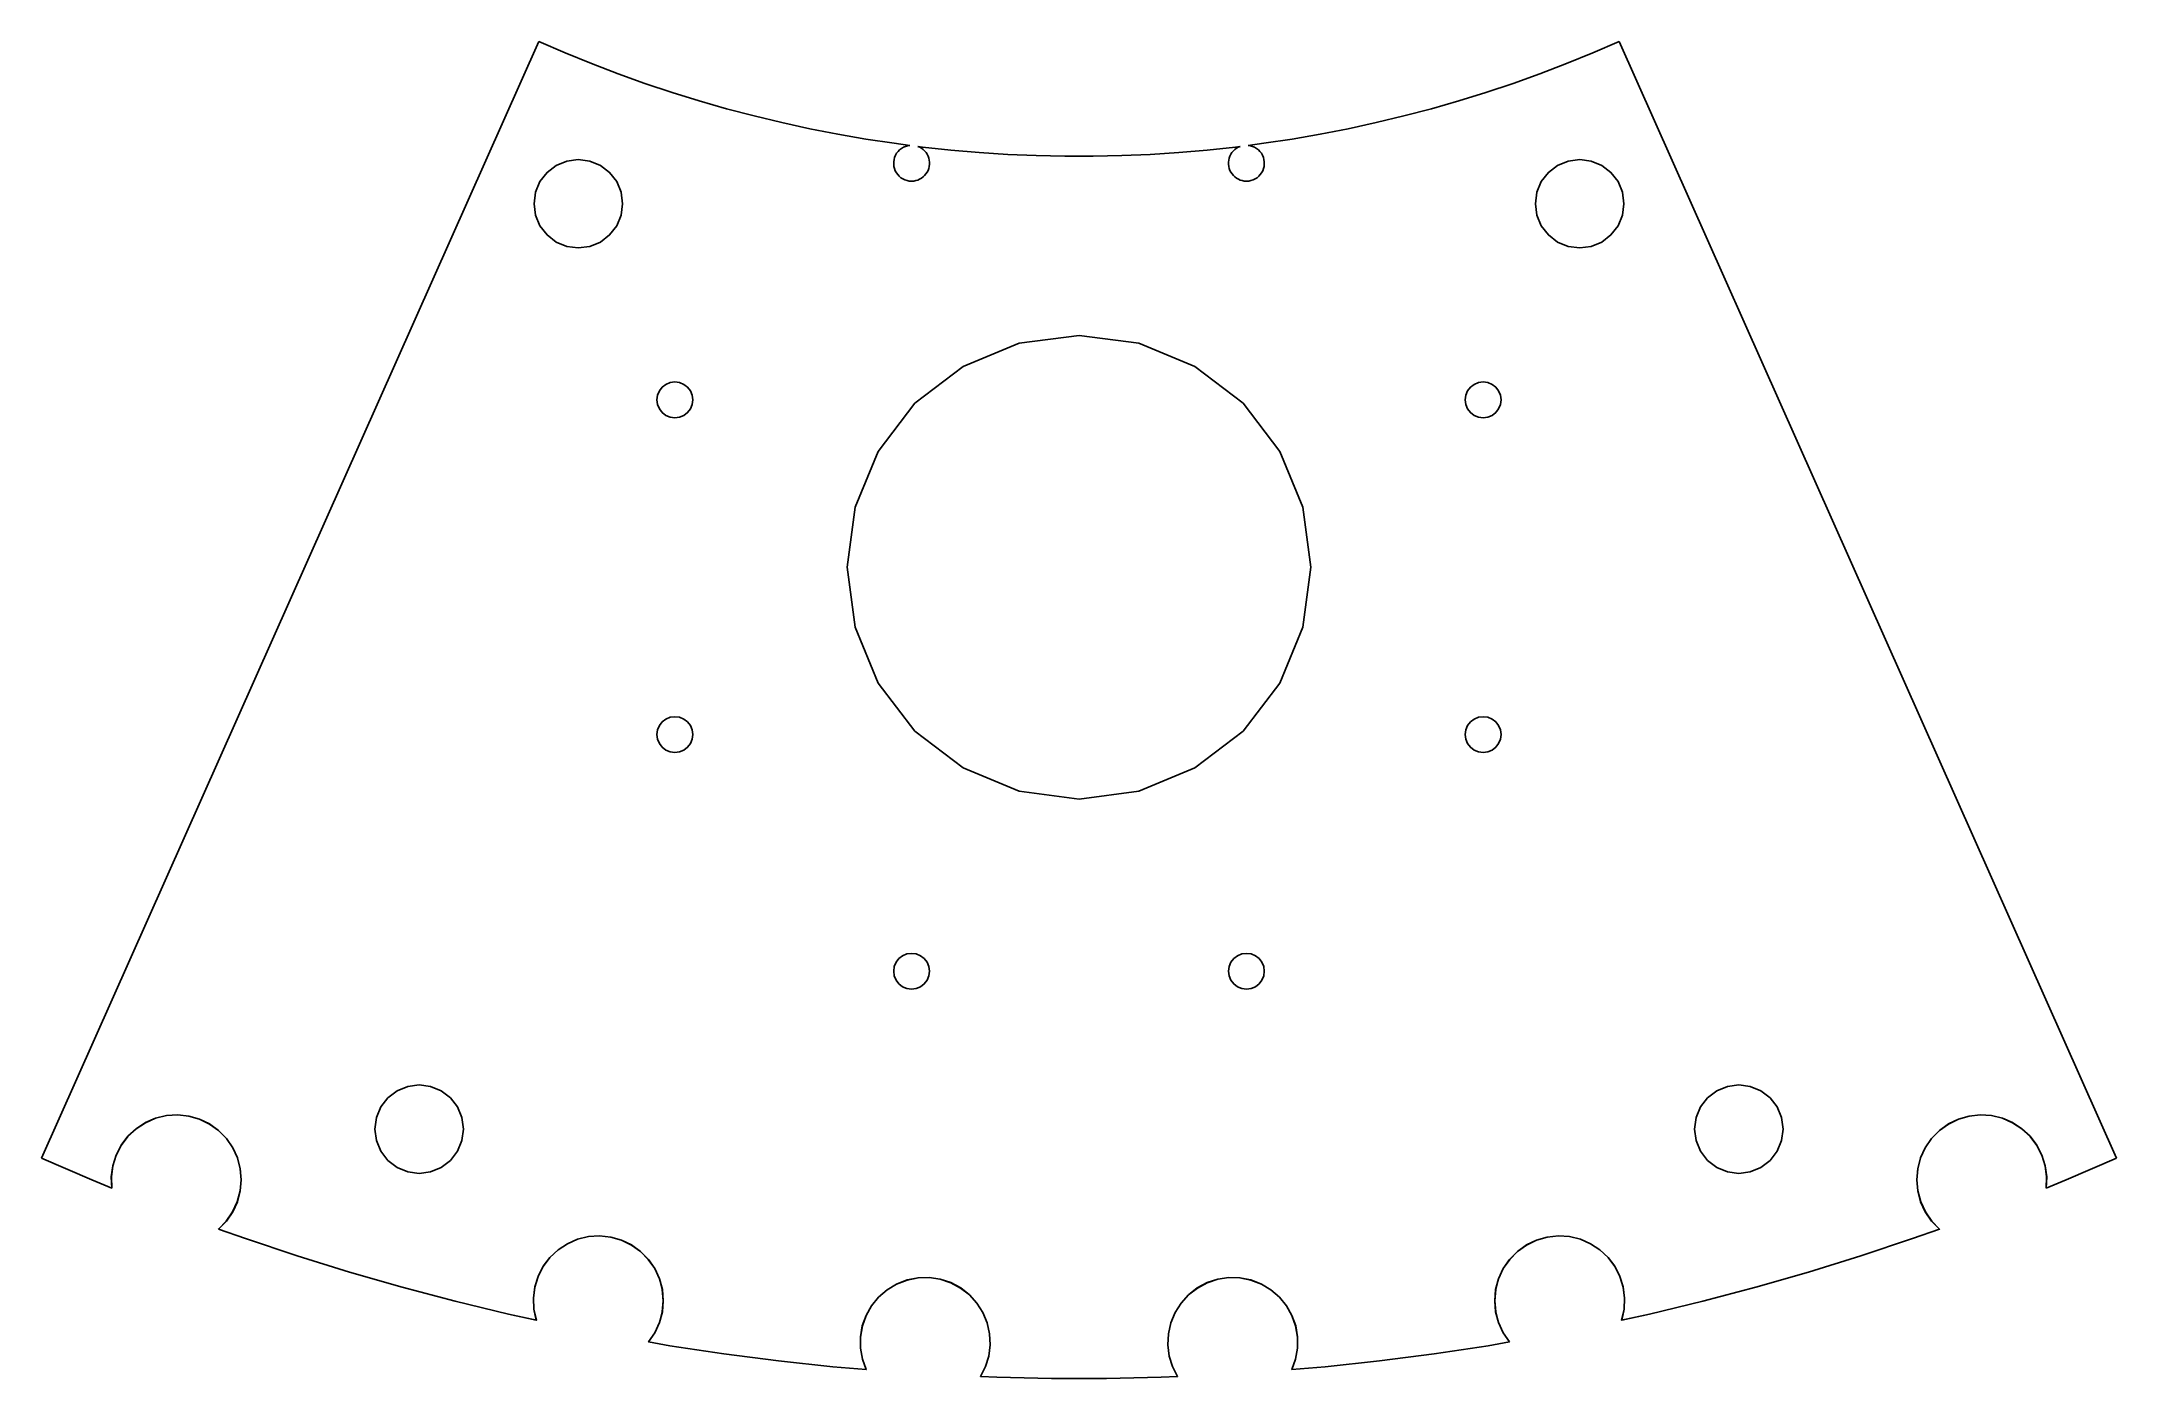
# Model space of a CAD drawing. Header units: millimetres. Extents: x -98 to 98, y -242 to -115.
import ezdxf

# ---------------------------------------------------------------- set-up
doc = ezdxf.new("R2010")
doc.units = ezdxf.units.MM

msp = doc.modelspace()

# ---------------------------------------------------------------- linework, layer by layer
for points in [[(-98.43, -221.08), (-51.25, -115.11)], [(-51.25, -115.11), (-98.43, -221.08)], [(-51.25, -115.11), (-48.76, -116.18)], [(-48.76, -116.18), (-51.25, -115.11)], [(-51.25, -115.11), (-51.25, -115.11)], [(48.76, -116.18), (51.25, -115.11)], [(51.25, -115.11), (48.76, -116.18)], [(51.25, -115.11), (98.43, -221.08)], [(98.43, -221.08), (51.25, -115.11)], [(51.25, -115.11), (51.25, -115.11)], [(-48.76, -116.18), (-46.26, -117.2)], [(-46.26, -117.2), (-48.76, -116.18)], [(-48.76, -116.18), (-48.76, -116.18)], [(-46.26, -117.2), (-43.73, -118.17)], [(-43.73, -118.17), (-46.26, -117.2)], [(-46.26, -117.2), (-46.26, -117.2)], [(43.73, -118.17), (46.26, -117.2)], [(46.26, -117.2), (43.73, -118.17)], [(46.26, -117.2), (48.76, -116.18)], [(48.76, -116.18), (46.26, -117.2)], [(46.26, -117.2), (46.26, -117.2)], [(48.76, -116.18), (48.76, -116.18)], [(-43.73, -118.17), (-41.18, -119.08)], [(-41.18, -119.08), (-43.73, -118.17)], [(-43.73, -118.17), (-43.73, -118.17)], [(-41.18, -119.08), (-38.61, -119.94)], [(-38.61, -119.94), (-41.18, -119.08)], [(-41.18, -119.08), (-41.18, -119.08)], [(-38.61, -119.94), (-36.03, -120.74)], [(-36.03, -120.74), (-38.61, -119.94)], [(-38.61, -119.94), (-38.61, -119.94)], [(36.03, -120.74), (38.61, -119.94)], [(38.61, -119.94), (36.03, -120.74)], [(38.61, -119.94), (41.18, -119.08)], [(41.18, -119.08), (38.61, -119.94)], [(38.61, -119.94), (38.61, -119.94)], [(41.18, -119.08), (43.73, -118.17)], [(43.73, -118.17), (41.18, -119.08)], [(41.18, -119.08), (41.18, -119.08)], [(43.73, -118.17), (43.73, -118.17)], [(-36.03, -120.74), (-33.43, -121.49)], [(-33.43, -121.49), (-36.03, -120.74)], [(-36.03, -120.74), (-36.03, -120.74)], [(-33.43, -121.49), (-30.81, -122.17)], [(-30.81, -122.17), (-33.43, -121.49)], [(-33.43, -121.49), (-33.43, -121.49)], [(30.81, -122.17), (33.43, -121.49)], [(33.43, -121.49), (30.81, -122.17)], [(33.43, -121.49), (36.03, -120.74)], [(36.03, -120.74), (33.43, -121.49)], [(33.43, -121.49), (33.43, -121.49)], [(36.03, -120.74), (36.03, -120.74)], [(-30.81, -122.17), (-28.18, -122.81)], [(-28.18, -122.81), (-30.81, -122.17)], [(-30.81, -122.17), (-30.81, -122.17)], [(-28.18, -122.81), (-25.53, -123.39)], [(-25.53, -123.39), (-28.18, -122.81)], [(-28.18, -122.81), (-28.18, -122.81)], [(-25.53, -123.39), (-22.88, -123.91)], [(-22.88, -123.91), (-25.53, -123.39)], [(-25.53, -123.39), (-25.53, -123.39)], [(-22.88, -123.91), (-20.21, -124.37)], [(-20.21, -124.37), (-22.88, -123.91)], [(-22.88, -123.91), (-22.88, -123.91)], [(20.21, -124.37), (22.88, -123.91)], [(22.88, -123.91), (20.21, -124.37)], [(22.88, -123.91), (25.53, -123.39)], [(25.53, -123.39), (22.88, -123.91)], [(22.88, -123.91), (22.88, -123.91)], [(25.53, -123.39), (28.18, -122.81)], [(28.18, -122.81), (25.53, -123.39)], [(25.53, -123.39), (25.53, -123.39)], [(28.18, -122.81), (30.81, -122.17)], [(30.81, -122.17), (28.18, -122.81)], [(28.18, -122.81), (28.18, -122.81)], [(30.81, -122.17), (30.81, -122.17)], [(-20.21, -124.37), (-17.54, -124.77)], [(-17.54, -124.77), (-20.21, -124.37)], [(-20.21, -124.37), (-20.21, -124.37)], [(-15.88, -128.36), (-16.1, -128.35), (-16.31, -128.3), (-16.51, -128.24), (-16.71, -128.14), (-16.89, -128.03), (-17.05, -127.89), (-17.2, -127.73), (-17.33, -127.56), (-17.43, -127.37), (-17.5, -127.16), (-17.56, -126.96), (-17.58, -126.74), (-17.58, -126.53), (-17.55, -126.31), (-17.49, -126.1), (-17.41, -125.91), (-17.3, -125.72), (-17.17, -125.55), (-17.02, -125.39), (-16.85, -125.26), (-16.66, -125.15), (-16.46, -125.06), (-16.26, -125), (-16.05, -124.97)], [(-15.88, -128.36), (-16.1, -128.35), (-16.31, -128.3), (-16.51, -128.24), (-16.71, -128.14), (-16.89, -128.03), (-17.05, -127.89), (-17.2, -127.73), (-17.33, -127.56), (-17.43, -127.37), (-17.5, -127.16), (-17.56, -126.96), (-17.58, -126.74), (-17.58, -126.53), (-17.55, -126.31), (-17.49, -126.1), (-17.41, -125.91), (-17.3, -125.72), (-17.17, -125.55), (-17.02, -125.39), (-16.85, -125.26), (-16.66, -125.15), (-16.46, -125.06), (-16.26, -125), (-16.05, -124.97)], [(-17.54, -124.77), (-16.05, -124.97)], [(-16.05, -124.97), (-17.54, -124.77)], [(-17.54, -124.77), (-17.54, -124.77)], [(-16.05, -124.97), (-16.05, -124.97)], [(-15.29, -125.06), (-15.11, -125.14), (-14.94, -125.24), (-14.78, -125.36), (-14.64, -125.5), (-14.51, -125.65), (-14.41, -125.81), (-14.32, -125.99), (-14.25, -126.18), (-14.21, -126.37), (-14.18, -126.57), (-14.18, -126.76), (-14.21, -126.96), (-14.25, -127.15), (-14.32, -127.34), (-14.41, -127.51), (-14.52, -127.68), (-14.65, -127.83), (-14.79, -127.96), (-14.95, -128.08), (-15.12, -128.18), (-15.3, -128.26), (-15.49, -128.31), (-15.68, -128.35), (-15.88, -128.36)], [(-15.29, -125.06), (-15.11, -125.14), (-14.94, -125.24), (-14.78, -125.36), (-14.64, -125.5), (-14.51, -125.65), (-14.41, -125.81), (-14.32, -125.99), (-14.25, -126.18), (-14.21, -126.37), (-14.18, -126.57), (-14.18, -126.76), (-14.21, -126.96), (-14.25, -127.15), (-14.32, -127.34), (-14.41, -127.51), (-14.52, -127.68), (-14.65, -127.83), (-14.79, -127.96), (-14.95, -128.08), (-15.12, -128.18), (-15.3, -128.26), (-15.49, -128.31), (-15.68, -128.35), (-15.88, -128.36)], [(-15.29, -125.06), (-14.85, -125.12)], [(-14.85, -125.12), (-15.29, -125.06)], [(-15.29, -125.06), (-15.29, -125.06)], [(-14.85, -125.12), (-12.16, -125.41)], [(-12.16, -125.41), (-14.85, -125.12)], [(-14.85, -125.12), (-14.85, -125.12)], [(-12.16, -125.41), (-9.46, -125.64)], [(-9.46, -125.64), (-12.16, -125.41)], [(-12.16, -125.41), (-12.16, -125.41)], [(-9.46, -125.64), (-6.76, -125.82)], [(-6.76, -125.82), (-9.46, -125.64)], [(-9.46, -125.64), (-9.46, -125.64)], [(-6.76, -125.82), (-4.06, -125.93)], [(-4.06, -125.93), (-6.76, -125.82)], [(-6.76, -125.82), (-6.76, -125.82)], [(-4.06, -125.93), (-1.35, -125.99)], [(-1.35, -125.99), (-4.06, -125.93)], [(-4.06, -125.93), (-4.06, -125.93)], [(1.35, -125.99), (4.06, -125.93)], [(4.06, -125.93), (1.35, -125.99)], [(4.06, -125.93), (6.76, -125.82)], [(6.76, -125.82), (4.06, -125.93)], [(4.06, -125.93), (4.06, -125.93)], [(6.76, -125.82), (9.46, -125.64)], [(9.46, -125.64), (6.76, -125.82)], [(6.76, -125.82), (6.76, -125.82)], [(9.46, -125.64), (12.16, -125.41)], [(12.16, -125.41), (9.46, -125.64)], [(9.46, -125.64), (9.46, -125.64)], [(12.16, -125.41), (14.85, -125.12)], [(14.85, -125.12), (12.16, -125.41)], [(12.16, -125.41), (12.16, -125.41)], [(15.88, -128.36), (15.68, -128.35), (15.49, -128.31), (15.3, -128.26), (15.12, -128.18), (14.95, -128.08), (14.79, -127.96), (14.65, -127.83), (14.52, -127.68), (14.41, -127.51), (14.32, -127.34), (14.25, -127.15), (14.21, -126.96), (14.18, -126.76), (14.18, -126.57), (14.21, -126.37), (14.25, -126.18), (14.32, -125.99), (14.41, -125.81), (14.51, -125.65), (14.64, -125.5), (14.78, -125.36), (14.94, -125.24), (15.11, -125.14), (15.29, -125.06)], [(15.88, -128.36), (15.68, -128.35), (15.49, -128.31), (15.3, -128.26), (15.12, -128.18), (14.95, -128.08), (14.79, -127.96), (14.65, -127.83), (14.52, -127.68), (14.41, -127.51), (14.32, -127.34), (14.25, -127.15), (14.21, -126.96), (14.18, -126.76), (14.18, -126.57), (14.21, -126.37), (14.25, -126.18), (14.32, -125.99), (14.41, -125.81), (14.51, -125.65), (14.64, -125.5), (14.78, -125.36), (14.94, -125.24), (15.11, -125.14), (15.29, -125.06)], [(14.85, -125.12), (15.29, -125.06)], [(15.29, -125.06), (14.85, -125.12)], [(14.85, -125.12), (14.85, -125.12)], [(15.29, -125.06), (15.29, -125.06)], [(16.05, -124.97), (16.26, -125), (16.46, -125.06), (16.66, -125.15), (16.85, -125.26), (17.02, -125.39), (17.17, -125.55), (17.3, -125.72), (17.41, -125.91), (17.49, -126.1), (17.55, -126.31), (17.58, -126.53), (17.58, -126.74), (17.56, -126.96), (17.5, -127.16), (17.43, -127.37), (17.33, -127.56), (17.2, -127.73), (17.05, -127.89), (16.89, -128.03), (16.71, -128.14), (16.51, -128.24), (16.31, -128.3), (16.1, -128.35), (15.88, -128.36)], [(16.05, -124.97), (16.26, -125), (16.46, -125.06), (16.66, -125.15), (16.85, -125.26), (17.02, -125.39), (17.17, -125.55), (17.3, -125.72), (17.41, -125.91), (17.49, -126.1), (17.55, -126.31), (17.58, -126.53), (17.58, -126.74), (17.56, -126.96), (17.5, -127.16), (17.43, -127.37), (17.33, -127.56), (17.2, -127.73), (17.05, -127.89), (16.89, -128.03), (16.71, -128.14), (16.51, -128.24), (16.31, -128.3), (16.1, -128.35), (15.88, -128.36)], [(16.05, -124.97), (17.54, -124.77)], [(17.54, -124.77), (16.05, -124.97)], [(16.05, -124.97), (16.05, -124.97)], [(17.54, -124.77), (20.21, -124.37)], [(20.21, -124.37), (17.54, -124.77)], [(17.54, -124.77), (17.54, -124.77)], [(20.21, -124.37), (20.21, -124.37)], [(-47.5, -126.3), (-48.59, -126.45), (-49.6, -126.87), (-50.47, -127.53), (-51.14, -128.4), (-51.56, -129.42), (-51.7, -130.5), (-51.56, -131.59), (-51.14, -132.6), (-50.47, -133.47), (-49.6, -134.14), (-48.59, -134.56), (-47.5, -134.7), (-46.41, -134.56), (-45.4, -134.14), (-44.53, -133.47), (-43.86, -132.6), (-43.44, -131.59), (-43.3, -130.5), (-43.44, -129.42), (-43.86, -128.4), (-44.53, -127.53), (-45.4, -126.87), (-46.41, -126.45), (-47.5, -126.3)], [(-47.5, -126.3), (-48.59, -126.45), (-49.6, -126.87), (-50.47, -127.53), (-51.14, -128.4), (-51.56, -129.42), (-51.7, -130.5), (-51.56, -131.59), (-51.14, -132.6), (-50.47, -133.47), (-49.6, -134.14), (-48.59, -134.56), (-47.5, -134.7), (-46.41, -134.56), (-45.4, -134.14), (-44.53, -133.47), (-43.86, -132.6), (-43.44, -131.59), (-43.3, -130.5), (-43.44, -129.42), (-43.86, -128.4), (-44.53, -127.53), (-45.4, -126.87), (-46.41, -126.45), (-47.5, -126.3)], [(-47.5, -126.3), (-47.5, -126.3)], [(-1.35, -125.99), (1.35, -125.99)], [(1.35, -125.99), (-1.35, -125.99)], [(-1.35, -125.99), (-1.35, -125.99)], [(1.35, -125.99), (1.35, -125.99)], [(47.5, -126.3), (46.41, -126.45), (45.4, -126.87), (44.53, -127.53), (43.86, -128.4), (43.44, -129.42), (43.3, -130.5), (43.44, -131.59), (43.86, -132.6), (44.53, -133.47), (45.4, -134.14), (46.41, -134.56), (47.5, -134.7), (48.59, -134.56), (49.6, -134.14), (50.47, -133.47), (51.14, -132.6), (51.56, -131.59), (51.7, -130.5), (51.56, -129.42), (51.14, -128.4), (50.47, -127.53), (49.6, -126.87), (48.59, -126.45), (47.5, -126.3)], [(47.5, -126.3), (46.41, -126.45), (45.4, -126.87), (44.53, -127.53), (43.86, -128.4), (43.44, -129.42), (43.3, -130.5), (43.44, -131.59), (43.86, -132.6), (44.53, -133.47), (45.4, -134.14), (46.41, -134.56), (47.5, -134.7), (48.59, -134.56), (49.6, -134.14), (50.47, -133.47), (51.14, -132.6), (51.56, -131.59), (51.7, -130.5), (51.56, -129.42), (51.14, -128.4), (50.47, -127.53), (49.6, -126.87), (48.59, -126.45), (47.5, -126.3)], [(47.5, -126.3), (47.5, -126.3)], [(-15.88, -128.36), (-15.88, -128.36)], [(15.88, -128.36), (15.88, -128.36)], [(0, -143), (-5.69, -143.75), (-11, -145.95), (-15.56, -149.44), (-19.05, -154), (-21.25, -159.31), (-22, -165), (-21.25, -170.69), (-19.05, -176), (-15.56, -180.56), (-11, -184.05), (-5.69, -186.25), (0, -187), (5.69, -186.25), (11, -184.05), (15.56, -180.56), (19.05, -176), (21.25, -170.69), (22, -165), (21.25, -159.31), (19.05, -154), (15.56, -149.44), (11, -145.95), (5.69, -143.75), (0, -143)], [(0, -143), (-5.69, -143.75), (-11, -145.95), (-15.56, -149.44), (-19.05, -154), (-21.25, -159.31), (-22, -165), (-21.25, -170.69), (-19.05, -176), (-15.56, -180.56), (-11, -184.05), (-5.69, -186.25), (0, -187), (5.69, -186.25), (11, -184.05), (15.56, -180.56), (19.05, -176), (21.25, -170.69), (22, -165), (21.25, -159.31), (19.05, -154), (15.56, -149.44), (11, -145.95), (5.69, -143.75), (0, -143)], [(0, -143), (0, -143)], [(-38.34, -150.82), (-38.78, -150.76), (-39.19, -150.59), (-39.54, -150.32), (-39.81, -149.97), (-39.98, -149.56), (-40.04, -149.12), (-39.98, -148.68), (-39.81, -148.27), (-39.54, -147.92), (-39.19, -147.65), (-38.78, -147.48), (-38.34, -147.42), (-37.9, -147.48), (-37.49, -147.65), (-37.14, -147.92), (-36.87, -148.27), (-36.7, -148.68), (-36.64, -149.12), (-36.7, -149.56), (-36.87, -149.97), (-37.14, -150.32), (-37.49, -150.59), (-37.9, -150.76), (-38.34, -150.82)], [(-38.34, -150.82), (-38.78, -150.76), (-39.19, -150.59), (-39.54, -150.32), (-39.81, -149.97), (-39.98, -149.56), (-40.04, -149.12), (-39.98, -148.68), (-39.81, -148.27), (-39.54, -147.92), (-39.19, -147.65), (-38.78, -147.48), (-38.34, -147.42), (-37.9, -147.48), (-37.49, -147.65), (-37.14, -147.92), (-36.87, -148.27), (-36.7, -148.68), (-36.64, -149.12), (-36.7, -149.56), (-36.87, -149.97), (-37.14, -150.32), (-37.49, -150.59), (-37.9, -150.76), (-38.34, -150.82)], [(38.34, -150.82), (37.9, -150.76), (37.49, -150.59), (37.14, -150.32), (36.87, -149.97), (36.7, -149.56), (36.64, -149.12), (36.7, -148.68), (36.87, -148.27), (37.14, -147.92), (37.49, -147.65), (37.9, -147.48), (38.34, -147.42), (38.78, -147.48), (39.19, -147.65), (39.54, -147.92), (39.81, -148.27), (39.98, -148.68), (40.04, -149.12), (39.98, -149.56), (39.81, -149.97), (39.54, -150.32), (39.19, -150.59), (38.78, -150.76), (38.34, -150.82)], [(38.34, -150.82), (37.9, -150.76), (37.49, -150.59), (37.14, -150.32), (36.87, -149.97), (36.7, -149.56), (36.64, -149.12), (36.7, -148.68), (36.87, -148.27), (37.14, -147.92), (37.49, -147.65), (37.9, -147.48), (38.34, -147.42), (38.78, -147.48), (39.19, -147.65), (39.54, -147.92), (39.81, -148.27), (39.98, -148.68), (40.04, -149.12), (39.98, -149.56), (39.81, -149.97), (39.54, -150.32), (39.19, -150.59), (38.78, -150.76), (38.34, -150.82)], [(-38.34, -150.82), (-38.34, -150.82)], [(38.34, -150.82), (38.34, -150.82)], [(-38.34, -182.58), (-38.78, -182.52), (-39.19, -182.35), (-39.54, -182.08), (-39.81, -181.73), (-39.98, -181.32), (-40.04, -180.88), (-39.98, -180.44), (-39.81, -180.03), (-39.54, -179.68), (-39.19, -179.41), (-38.78, -179.24), (-38.34, -179.18), (-37.9, -179.24), (-37.49, -179.41), (-37.14, -179.68), (-36.87, -180.03), (-36.7, -180.44), (-36.64, -180.88), (-36.7, -181.32), (-36.87, -181.73), (-37.14, -182.08), (-37.49, -182.35), (-37.9, -182.52), (-38.34, -182.58)], [(-38.34, -182.58), (-38.78, -182.52), (-39.19, -182.35), (-39.54, -182.08), (-39.81, -181.73), (-39.98, -181.32), (-40.04, -180.88), (-39.98, -180.44), (-39.81, -180.03), (-39.54, -179.68), (-39.19, -179.41), (-38.78, -179.24), (-38.34, -179.18), (-37.9, -179.24), (-37.49, -179.41), (-37.14, -179.68), (-36.87, -180.03), (-36.7, -180.44), (-36.64, -180.88), (-36.7, -181.32), (-36.87, -181.73), (-37.14, -182.08), (-37.49, -182.35), (-37.9, -182.52), (-38.34, -182.58)], [(38.34, -182.58), (37.9, -182.52), (37.49, -182.35), (37.14, -182.08), (36.87, -181.73), (36.7, -181.32), (36.64, -180.88), (36.7, -180.44), (36.87, -180.03), (37.14, -179.68), (37.49, -179.41), (37.9, -179.24), (38.34, -179.18), (38.78, -179.24), (39.19, -179.41), (39.54, -179.68), (39.81, -180.03), (39.98, -180.44), (40.04, -180.88), (39.98, -181.32), (39.81, -181.73), (39.54, -182.08), (39.19, -182.35), (38.78, -182.52), (38.34, -182.58)], [(38.34, -182.58), (37.9, -182.52), (37.49, -182.35), (37.14, -182.08), (36.87, -181.73), (36.7, -181.32), (36.64, -180.88), (36.7, -180.44), (36.87, -180.03), (37.14, -179.68), (37.49, -179.41), (37.9, -179.24), (38.34, -179.18), (38.78, -179.24), (39.19, -179.41), (39.54, -179.68), (39.81, -180.03), (39.98, -180.44), (40.04, -180.88), (39.98, -181.32), (39.81, -181.73), (39.54, -182.08), (39.19, -182.35), (38.78, -182.52), (38.34, -182.58)], [(-38.34, -182.58), (-38.34, -182.58)], [(38.34, -182.58), (38.34, -182.58)], [(-15.88, -205.04), (-16.32, -204.98), (-16.73, -204.81), (-17.08, -204.54), (-17.35, -204.19), (-17.52, -203.78), (-17.58, -203.34), (-17.52, -202.9), (-17.35, -202.49), (-17.08, -202.14), (-16.73, -201.87), (-16.32, -201.7), (-15.88, -201.64), (-15.44, -201.7), (-15.03, -201.87), (-14.68, -202.14), (-14.41, -202.49), (-14.24, -202.9), (-14.18, -203.34), (-14.24, -203.78), (-14.41, -204.19), (-14.68, -204.54), (-15.03, -204.81), (-15.44, -204.98), (-15.88, -205.04)], [(-15.88, -205.04), (-16.32, -204.98), (-16.73, -204.81), (-17.08, -204.54), (-17.35, -204.19), (-17.52, -203.78), (-17.58, -203.34), (-17.52, -202.9), (-17.35, -202.49), (-17.08, -202.14), (-16.73, -201.87), (-16.32, -201.7), (-15.88, -201.64), (-15.44, -201.7), (-15.03, -201.87), (-14.68, -202.14), (-14.41, -202.49), (-14.24, -202.9), (-14.18, -203.34), (-14.24, -203.78), (-14.41, -204.19), (-14.68, -204.54), (-15.03, -204.81), (-15.44, -204.98), (-15.88, -205.04)], [(15.88, -205.04), (15.44, -204.98), (15.03, -204.81), (14.68, -204.54), (14.41, -204.19), (14.24, -203.78), (14.18, -203.34), (14.24, -202.9), (14.41, -202.49), (14.68, -202.14), (15.03, -201.87), (15.44, -201.7), (15.88, -201.64), (16.32, -201.7), (16.73, -201.87), (17.08, -202.14), (17.35, -202.49), (17.52, -202.9), (17.58, -203.34), (17.52, -203.78), (17.35, -204.19), (17.08, -204.54), (16.73, -204.81), (16.32, -204.98), (15.88, -205.04)], [(15.88, -205.04), (15.44, -204.98), (15.03, -204.81), (14.68, -204.54), (14.41, -204.19), (14.24, -203.78), (14.18, -203.34), (14.24, -202.9), (14.41, -202.49), (14.68, -202.14), (15.03, -201.87), (15.44, -201.7), (15.88, -201.64), (16.32, -201.7), (16.73, -201.87), (17.08, -202.14), (17.35, -202.49), (17.52, -202.9), (17.58, -203.34), (17.52, -203.78), (17.35, -204.19), (17.08, -204.54), (16.73, -204.81), (16.32, -204.98), (15.88, -205.04)], [(-15.88, -205.04), (-15.88, -205.04)], [(15.88, -205.04), (15.88, -205.04)], [(-62.6, -214.12), (-63.69, -214.26), (-64.7, -214.68), (-65.57, -215.35), (-66.24, -216.22), (-66.66, -217.23), (-66.8, -218.32), (-66.66, -219.41), (-66.24, -220.42), (-65.57, -221.29), (-64.7, -221.96), (-63.69, -222.38), (-62.6, -222.52), (-61.52, -222.38), (-60.5, -221.96), (-59.63, -221.29), (-58.97, -220.42), (-58.55, -219.41), (-58.4, -218.32), (-58.55, -217.23), (-58.97, -216.22), (-59.63, -215.35), (-60.5, -214.68), (-61.52, -214.26), (-62.6, -214.12)], [(-62.6, -214.12), (-63.69, -214.26), (-64.7, -214.68), (-65.57, -215.35), (-66.24, -216.22), (-66.66, -217.23), (-66.8, -218.32), (-66.66, -219.41), (-66.24, -220.42), (-65.57, -221.29), (-64.7, -221.96), (-63.69, -222.38), (-62.6, -222.52), (-61.52, -222.38), (-60.5, -221.96), (-59.63, -221.29), (-58.97, -220.42), (-58.55, -219.41), (-58.4, -218.32), (-58.55, -217.23), (-58.97, -216.22), (-59.63, -215.35), (-60.5, -214.68), (-61.52, -214.26), (-62.6, -214.12)], [(-62.6, -214.12), (-62.6, -214.12)], [(62.6, -214.12), (61.52, -214.26), (60.5, -214.68), (59.63, -215.35), (58.97, -216.22), (58.55, -217.23), (58.4, -218.32), (58.55, -219.41), (58.97, -220.42), (59.63, -221.29), (60.5, -221.96), (61.52, -222.38), (62.6, -222.52), (63.69, -222.38), (64.7, -221.96), (65.57, -221.29), (66.24, -220.42), (66.66, -219.41), (66.8, -218.32), (66.66, -217.23), (66.24, -216.22), (65.57, -215.35), (64.7, -214.68), (63.69, -214.26), (62.6, -214.12)], [(62.6, -214.12), (61.52, -214.26), (60.5, -214.68), (59.63, -215.35), (58.97, -216.22), (58.55, -217.23), (58.4, -218.32), (58.55, -219.41), (58.97, -220.42), (59.63, -221.29), (60.5, -221.96), (61.52, -222.38), (62.6, -222.52), (63.69, -222.38), (64.7, -221.96), (65.57, -221.29), (66.24, -220.42), (66.66, -219.41), (66.8, -218.32), (66.66, -217.23), (66.24, -216.22), (65.57, -215.35), (64.7, -214.68), (63.69, -214.26), (62.6, -214.12)], [(62.6, -214.12), (62.6, -214.12)], [(-91.77, -223.91), (-91.81, -222.85), (-91.67, -221.8), (-91.36, -220.79), (-90.87, -219.85), (-90.23, -219), (-89.46, -218.28), (-88.57, -217.7), (-87.6, -217.28), (-86.57, -217.03), (-85.51, -216.96), (-84.46, -217.08), (-83.44, -217.37), (-82.49, -217.83), (-81.63, -218.45), (-80.89, -219.21), (-80.29, -220.08), (-79.84, -221.05), (-79.57, -222.07), (-79.48, -223.13), (-79.57, -224.18), (-79.85, -225.21), (-80.29, -226.17), (-80.89, -227.04), (-81.63, -227.8)], [(-91.76, -223.92), (-91.8, -222.86), (-91.66, -221.81), (-91.35, -220.8), (-90.87, -219.86), (-90.23, -219.01), (-89.46, -218.29), (-88.57, -217.71), (-87.6, -217.29), (-86.57, -217.04), (-85.51, -216.97), (-84.46, -217.09), (-83.44, -217.38), (-82.49, -217.84), (-81.63, -218.46), (-80.89, -219.22), (-80.29, -220.09), (-79.85, -221.05), (-79.58, -222.08), (-79.49, -223.13), (-79.59, -224.19), (-79.86, -225.21), (-80.3, -226.17), (-80.9, -227.04), (-81.64, -227.8)], [(81.63, -227.8), (80.89, -227.04), (80.29, -226.17), (79.85, -225.21), (79.57, -224.18), (79.48, -223.13), (79.57, -222.07), (79.84, -221.05), (80.29, -220.08), (80.89, -219.21), (81.63, -218.45), (82.49, -217.83), (83.44, -217.37), (84.46, -217.08), (85.51, -216.96), (86.57, -217.03), (87.6, -217.28), (88.57, -217.7), (89.46, -218.28), (90.23, -219), (90.87, -219.85), (91.36, -220.79), (91.67, -221.8), (91.81, -222.85), (91.77, -223.91)], [(81.64, -227.8), (80.9, -227.04), (80.3, -226.17), (79.86, -225.21), (79.59, -224.19), (79.49, -223.13), (79.58, -222.08), (79.85, -221.05), (80.29, -220.09), (80.89, -219.22), (81.63, -218.46), (82.49, -217.84), (83.44, -217.38), (84.46, -217.09), (85.51, -216.97), (86.57, -217.04), (87.6, -217.29), (88.57, -217.71), (89.46, -218.29), (90.23, -219.01), (90.87, -219.86), (91.35, -220.8), (91.66, -221.81), (91.8, -222.86), (91.76, -223.92)], [(-98.43, -221.08), (-93.66, -223.14)], [(-93.66, -223.14), (-98.43, -221.08)], [(-98.43, -221.08), (-98.43, -221.08)], [(98.43, -221.08), (93.66, -223.14)], [(93.66, -223.14), (98.43, -221.08)], [(98.43, -221.08), (98.43, -221.08)], [(-93.66, -223.14), (-93.66, -223.14)], [(-91.76, -223.92), (-93.66, -223.14)], [(-91.77, -223.91), (-93.66, -223.14)], [(-91.77, -223.91), (-91.77, -223.91), (-91.77, -223.91), (-91.76, -223.91), (-91.76, -223.91), (-91.76, -223.91), (-91.76, -223.91), (-91.76, -223.91), (-91.76, -223.91), (-91.76, -223.91), (-91.76, -223.91), (-91.76, -223.91), (-91.76, -223.91), (-91.76, -223.91), (-91.76, -223.91), (-91.76, -223.91), (-91.76, -223.91), (-91.76, -223.91), (-91.76, -223.92), (-91.76, -223.92), (-91.76, -223.92), (-91.76, -223.92), (-91.76, -223.92), (-91.76, -223.92), (-91.76, -223.92)], [(93.66, -223.14), (91.76, -223.92)], [(91.76, -223.92), (91.76, -223.92), (91.76, -223.92), (91.76, -223.92), (91.76, -223.92), (91.76, -223.92), (91.76, -223.92), (91.76, -223.91), (91.76, -223.91), (91.76, -223.91), (91.76, -223.91), (91.76, -223.91), (91.76, -223.91), (91.76, -223.91), (91.76, -223.91), (91.76, -223.91), (91.76, -223.91), (91.76, -223.91), (91.76, -223.91), (91.76, -223.91), (91.76, -223.91), (91.76, -223.91), (91.77, -223.91), (91.77, -223.91), (91.77, -223.91)], [(91.77, -223.91), (93.66, -223.14)], [(93.66, -223.14), (93.66, -223.14)], [(-79.09, -228.71), (-81.64, -227.8)], [(-81.64, -227.8), (-81.64, -227.8), (-81.64, -227.8), (-81.64, -227.8), (-81.64, -227.8), (-81.64, -227.8), (-81.64, -227.8), (-81.64, -227.8), (-81.64, -227.8), (-81.64, -227.8), (-81.64, -227.8), (-81.64, -227.8), (-81.64, -227.8), (-81.64, -227.8), (-81.63, -227.8), (-81.63, -227.8), (-81.63, -227.8), (-81.63, -227.8), (-81.63, -227.8), (-81.63, -227.8), (-81.63, -227.8), (-81.63, -227.8), (-81.63, -227.8), (-81.63, -227.8), (-81.63, -227.8)], [(-81.63, -227.8), (-79.09, -228.71)], [(81.64, -227.8), (79.09, -228.71)], [(79.09, -228.71), (81.63, -227.8)], [(81.63, -227.8), (81.63, -227.8), (81.63, -227.8), (81.63, -227.8), (81.63, -227.8), (81.63, -227.8), (81.63, -227.8), (81.63, -227.8), (81.63, -227.8), (81.63, -227.8), (81.63, -227.8), (81.64, -227.8), (81.64, -227.8), (81.64, -227.8), (81.64, -227.8), (81.64, -227.8), (81.64, -227.8), (81.64, -227.8), (81.64, -227.8), (81.64, -227.8), (81.64, -227.8), (81.64, -227.8), (81.64, -227.8), (81.64, -227.8), (81.64, -227.8)], [(-74.16, -230.36), (-79.09, -228.71)], [(-79.09, -228.71), (-74.16, -230.36)], [(-79.09, -228.71), (-79.09, -228.71)], [(-51.49, -236.44), (-51.72, -235.41), (-51.76, -234.35), (-51.63, -233.3), (-51.32, -232.29), (-50.83, -231.34), (-50.2, -230.5), (-49.42, -229.77), (-48.54, -229.19), (-47.57, -228.76), (-46.54, -228.51), (-45.48, -228.44), (-44.43, -228.56), (-43.41, -228.85), (-42.45, -229.31), (-41.59, -229.93), (-40.85, -230.68), (-40.25, -231.55), (-39.8, -232.52), (-39.53, -233.54), (-39.44, -234.6), (-39.53, -235.65), (-39.79, -236.68), (-40.23, -237.64), (-40.83, -238.52)], [(-51.48, -236.45), (-51.71, -235.41), (-51.75, -234.36), (-51.62, -233.31), (-51.31, -232.29), (-50.83, -231.35), (-50.19, -230.5), (-49.42, -229.78), (-48.54, -229.2), (-47.57, -228.77), (-46.54, -228.52), (-45.48, -228.45), (-44.43, -228.57), (-43.41, -228.86), (-42.46, -229.32), (-41.6, -229.93), (-40.86, -230.69), (-40.25, -231.56), (-39.81, -232.52), (-39.54, -233.55), (-39.45, -234.6), (-39.54, -235.66), (-39.81, -236.68), (-40.25, -237.64), (-40.84, -238.51)], [(40.83, -238.52), (40.23, -237.64), (39.79, -236.68), (39.53, -235.65), (39.44, -234.6), (39.53, -233.54), (39.8, -232.52), (40.25, -231.55), (40.85, -230.68), (41.59, -229.93), (42.45, -229.31), (43.41, -228.85), (44.43, -228.56), (45.48, -228.44), (46.54, -228.51), (47.57, -228.76), (48.54, -229.19), (49.42, -229.77), (50.2, -230.5), (50.83, -231.34), (51.32, -232.29), (51.63, -233.3), (51.76, -234.35), (51.72, -235.41), (51.49, -236.44)], [(40.84, -238.51), (40.25, -237.64), (39.81, -236.68), (39.54, -235.66), (39.45, -234.6), (39.54, -233.55), (39.81, -232.52), (40.25, -231.56), (40.86, -230.69), (41.6, -229.93), (42.46, -229.32), (43.41, -228.86), (44.43, -228.57), (45.48, -228.45), (46.54, -228.52), (47.57, -228.77), (48.54, -229.2), (49.42, -229.78), (50.19, -230.5), (50.83, -231.35), (51.31, -232.29), (51.62, -233.31), (51.75, -234.36), (51.71, -235.41), (51.48, -236.45)], [(79.09, -228.71), (74.16, -230.36)], [(74.16, -230.36), (79.09, -228.71)], [(79.09, -228.71), (79.09, -228.71)], [(-69.2, -231.9), (-74.16, -230.36)], [(-74.16, -230.36), (-69.2, -231.9)], [(-74.16, -230.36), (-74.16, -230.36)], [(-64.2, -233.33), (-69.2, -231.9)], [(-69.2, -231.9), (-64.2, -233.33)], [(-69.2, -231.9), (-69.2, -231.9)], [(69.2, -231.9), (64.2, -233.33)], [(64.2, -233.33), (69.2, -231.9)], [(74.16, -230.36), (69.2, -231.9)], [(69.2, -231.9), (74.16, -230.36)], [(69.2, -231.9), (69.2, -231.9)], [(74.16, -230.36), (74.16, -230.36)], [(-59.18, -234.65), (-64.2, -233.33)], [(-64.2, -233.33), (-59.18, -234.65)], [(-64.2, -233.33), (-64.2, -233.33)], [(-20.19, -241.14), (-20.55, -240.15), (-20.73, -239.1), (-20.74, -238.04), (-20.56, -237), (-20.2, -236), (-19.68, -235.08), (-19.01, -234.26), (-18.21, -233.56), (-17.3, -233.02), (-16.31, -232.63), (-15.27, -232.43), (-14.21, -232.4), (-13.16, -232.55), (-12.16, -232.89), (-11.22, -233.39), (-10.39, -234.04), (-9.68, -234.83), (-9.11, -235.72), (-8.71, -236.7), (-8.48, -237.74), (-8.43, -238.8), (-8.56, -239.85), (-8.87, -240.86), (-9.35, -241.81)], [(-20.18, -241.14), (-20.54, -240.15), (-20.72, -239.11), (-20.73, -238.05), (-20.55, -237), (-20.19, -236.01), (-19.68, -235.08), (-19.01, -234.26), (-18.21, -233.57), (-17.3, -233.03), (-16.31, -232.64), (-15.27, -232.44), (-14.21, -232.41), (-13.17, -232.56), (-12.16, -232.9), (-11.23, -233.4), (-10.39, -234.05), (-9.68, -234.84), (-9.12, -235.73), (-8.72, -236.71), (-8.49, -237.74), (-8.44, -238.8), (-8.57, -239.85), (-8.88, -240.86), (-9.36, -241.81)], [(9.35, -241.81), (8.87, -240.86), (8.56, -239.85), (8.43, -238.8), (8.48, -237.74), (8.71, -236.7), (9.11, -235.72), (9.68, -234.83), (10.39, -234.04), (11.22, -233.39), (12.16, -232.89), (13.16, -232.55), (14.21, -232.4), (15.27, -232.43), (16.31, -232.63), (17.3, -233.02), (18.21, -233.56), (19.01, -234.26), (19.68, -235.08), (20.2, -236), (20.56, -237), (20.74, -238.04), (20.73, -239.1), (20.55, -240.15), (20.19, -241.14)], [(9.36, -241.81), (8.88, -240.86), (8.57, -239.85), (8.44, -238.8), (8.49, -237.74), (8.72, -236.71), (9.12, -235.73), (9.68, -234.84), (10.39, -234.05), (11.23, -233.4), (12.16, -232.9), (13.17, -232.56), (14.21, -232.41), (15.27, -232.44), (16.31, -232.64), (17.3, -233.03), (18.21, -233.57), (19.01, -234.26), (19.68, -235.08), (20.19, -236.01), (20.55, -237), (20.73, -238.05), (20.72, -239.11), (20.54, -240.15), (20.18, -241.14)], [(64.2, -233.33), (59.18, -234.65)], [(59.18, -234.65), (64.2, -233.33)], [(64.2, -233.33), (64.2, -233.33)], [(-54.12, -235.87), (-59.18, -234.65)], [(-59.18, -234.65), (-54.12, -235.87)], [(-59.18, -234.65), (-59.18, -234.65)], [(-51.48, -236.45), (-54.12, -235.87)], [(-54.12, -235.87), (-51.49, -236.44)], [(-54.12, -235.87), (-54.12, -235.87)], [(54.12, -235.87), (51.48, -236.45)], [(51.49, -236.44), (54.12, -235.87)], [(59.18, -234.65), (54.12, -235.87)], [(54.12, -235.87), (59.18, -234.65)], [(54.12, -235.87), (54.12, -235.87)], [(59.18, -234.65), (59.18, -234.65)], [(-51.49, -236.44), (-51.49, -236.44), (-51.49, -236.44), (-51.49, -236.44), (-51.49, -236.44), (-51.49, -236.45), (-51.49, -236.45), (-51.49, -236.45), (-51.49, -236.45), (-51.49, -236.45), (-51.49, -236.45), (-51.49, -236.45), (-51.48, -236.45), (-51.48, -236.45), (-51.48, -236.45), (-51.48, -236.45), (-51.48, -236.45), (-51.48, -236.45), (-51.48, -236.45), (-51.48, -236.45), (-51.48, -236.45), (-51.48, -236.45), (-51.48, -236.45), (-51.48, -236.45), (-51.48, -236.45)], [(51.48, -236.45), (51.48, -236.45), (51.48, -236.45), (51.48, -236.45), (51.48, -236.45), (51.48, -236.45), (51.48, -236.45), (51.48, -236.45), (51.48, -236.45), (51.48, -236.45), (51.48, -236.45), (51.48, -236.45), (51.48, -236.45), (51.49, -236.45), (51.49, -236.45), (51.49, -236.45), (51.49, -236.45), (51.49, -236.45), (51.49, -236.45), (51.49, -236.45), (51.49, -236.44), (51.49, -236.44), (51.49, -236.44), (51.49, -236.44), (51.49, -236.44)], [(-38.82, -238.87), (-40.84, -238.51)], [(-40.84, -238.51), (-40.84, -238.51), (-40.84, -238.51), (-40.84, -238.51), (-40.84, -238.52), (-40.84, -238.52), (-40.84, -238.52), (-40.84, -238.52), (-40.84, -238.52), (-40.84, -238.52), (-40.84, -238.52), (-40.84, -238.52), (-40.84, -238.52), (-40.84, -238.52), (-40.84, -238.52), (-40.84, -238.52), (-40.84, -238.52), (-40.84, -238.52), (-40.84, -238.52), (-40.84, -238.52), (-40.84, -238.52), (-40.83, -238.52), (-40.83, -238.52), (-40.83, -238.52), (-40.83, -238.52)], [(-40.83, -238.52), (-38.82, -238.87)], [(-33.68, -239.64), (-38.82, -238.87)], [(-38.82, -238.87), (-33.68, -239.64)], [(-38.82, -238.87), (-38.82, -238.87)], [(-28.52, -240.31), (-33.68, -239.64)], [(-33.68, -239.64), (-28.52, -240.31)], [(-33.68, -239.64), (-33.68, -239.64)], [(33.68, -239.64), (28.52, -240.31)], [(28.52, -240.31), (33.68, -239.64)], [(38.82, -238.87), (33.68, -239.64)], [(33.68, -239.64), (38.82, -238.87)], [(33.68, -239.64), (33.68, -239.64)], [(40.84, -238.51), (38.82, -238.87)], [(38.82, -238.87), (40.83, -238.52)], [(38.82, -238.87), (38.82, -238.87)], [(40.83, -238.52), (40.83, -238.52), (40.83, -238.52), (40.83, -238.52), (40.84, -238.52), (40.84, -238.52), (40.84, -238.52), (40.84, -238.52), (40.84, -238.52), (40.84, -238.52), (40.84, -238.52), (40.84, -238.52), (40.84, -238.52), (40.84, -238.52), (40.84, -238.52), (40.84, -238.52), (40.84, -238.52), (40.84, -238.52), (40.84, -238.52), (40.84, -238.52), (40.84, -238.52), (40.84, -238.51), (40.84, -238.51), (40.84, -238.51), (40.84, -238.51)], [(-23.36, -240.87), (-28.52, -240.31)], [(-28.52, -240.31), (-23.36, -240.87)], [(-28.52, -240.31), (-28.52, -240.31)], [(-20.18, -241.14), (-23.36, -240.87)], [(-23.36, -240.87), (-20.19, -241.14)], [(-23.36, -240.87), (-23.36, -240.87)], [(-20.19, -241.14), (-20.19, -241.14), (-20.19, -241.14), (-20.19, -241.14), (-20.19, -241.14), (-20.18, -241.14), (-20.18, -241.14), (-20.18, -241.14), (-20.18, -241.14), (-20.18, -241.14), (-20.18, -241.14), (-20.18, -241.14), (-20.18, -241.14), (-20.18, -241.14), (-20.18, -241.14), (-20.18, -241.14), (-20.18, -241.14), (-20.18, -241.14), (-20.18, -241.14), (-20.18, -241.14), (-20.18, -241.14), (-20.18, -241.14), (-20.18, -241.14), (-20.18, -241.14), (-20.18, -241.14)], [(-7.8, -241.87), (-9.36, -241.81)], [(-9.36, -241.81), (-9.36, -241.81), (-9.36, -241.81), (-9.36, -241.81), (-9.36, -241.81), (-9.36, -241.81), (-9.36, -241.81), (-9.36, -241.81), (-9.36, -241.81), (-9.36, -241.81), (-9.36, -241.81), (-9.36, -241.81), (-9.36, -241.81), (-9.36, -241.81), (-9.36, -241.81), (-9.36, -241.81), (-9.36, -241.81), (-9.36, -241.81), (-9.36, -241.81), (-9.35, -241.81), (-9.35, -241.81), (-9.35, -241.81), (-9.35, -241.81), (-9.35, -241.81), (-9.35, -241.81)], [(-9.35, -241.81), (-7.8, -241.87)], [(-2.6, -241.99), (-7.8, -241.87)], [(-7.8, -241.87), (-2.6, -241.99)], [(-7.8, -241.87), (-7.8, -241.87)], [(2.6, -241.99), (-2.6, -241.99)], [(-2.6, -241.99), (2.6, -241.99)], [(-2.6, -241.99), (-2.6, -241.99)], [(7.8, -241.87), (2.6, -241.99)], [(2.6, -241.99), (7.8, -241.87)], [(2.6, -241.99), (2.6, -241.99)], [(9.36, -241.81), (7.8, -241.87)], [(7.8, -241.87), (9.35, -241.81)], [(7.8, -241.87), (7.8, -241.87)], [(9.35, -241.81), (9.35, -241.81), (9.35, -241.81), (9.35, -241.81), (9.35, -241.81), (9.35, -241.81), (9.36, -241.81), (9.36, -241.81), (9.36, -241.81), (9.36, -241.81), (9.36, -241.81), (9.36, -241.81), (9.36, -241.81), (9.36, -241.81), (9.36, -241.81), (9.36, -241.81), (9.36, -241.81), (9.36, -241.81), (9.36, -241.81), (9.36, -241.81), (9.36, -241.81), (9.36, -241.81), (9.36, -241.81), (9.36, -241.81), (9.36, -241.81)], [(23.36, -240.87), (20.18, -241.14)], [(20.18, -241.14), (20.18, -241.14), (20.18, -241.14), (20.18, -241.14), (20.18, -241.14), (20.18, -241.14), (20.18, -241.14), (20.18, -241.14), (20.18, -241.14), (20.18, -241.14), (20.18, -241.14), (20.18, -241.14), (20.18, -241.14), (20.18, -241.14), (20.18, -241.14), (20.18, -241.14), (20.18, -241.14), (20.18, -241.14), (20.18, -241.14), (20.18, -241.14), (20.19, -241.14), (20.19, -241.14), (20.19, -241.14), (20.19, -241.14), (20.19, -241.14)], [(20.19, -241.14), (23.36, -240.87)], [(28.52, -240.31), (23.36, -240.87)], [(23.36, -240.87), (28.52, -240.31)], [(23.36, -240.87), (23.36, -240.87)], [(28.52, -240.31), (28.52, -240.31)]]:
    msp.add_lwpolyline(points)

doc.saveas('drawing.dxf')
